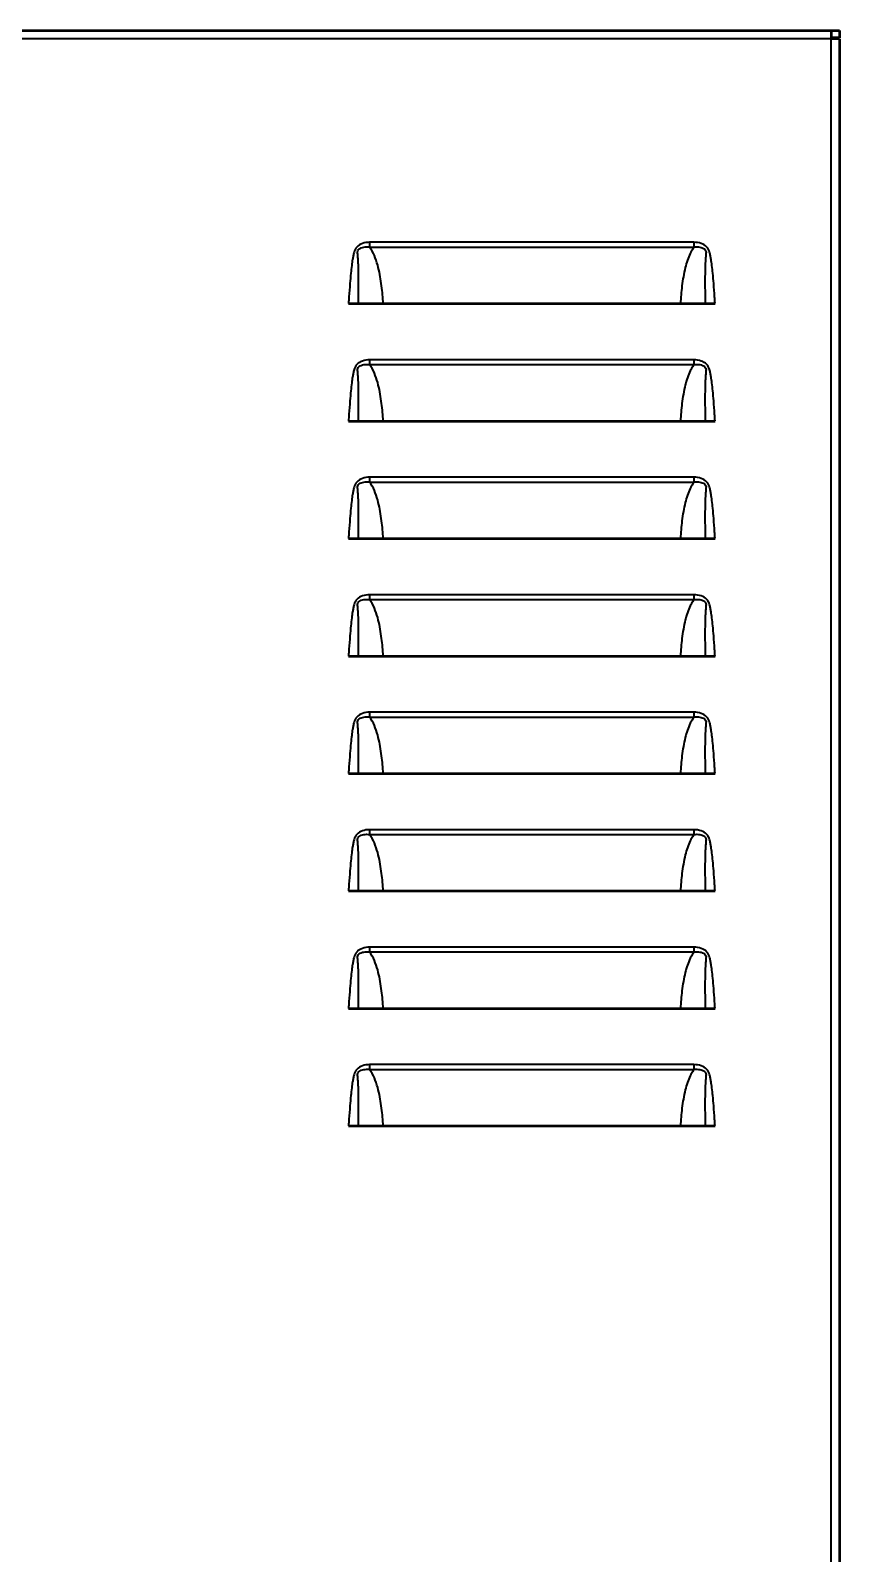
# Model space of a CAD drawing. Extents: x 0 to 1678, y -24 to 1301.
# Drawn here: x 688.94 to 708.06, y 89.39 to 125.38 of the extents above; entities that cross this region are included whole.
import ezdxf
from ezdxf.enums import TextEntityAlignment as Align

# ---------------------------------------------------------------- set-up
doc = ezdxf.new("R2010")
doc.units = 0
doc.header["$MEASUREMENT"] = 0
doc.layers.add('Visible (ANSI)', color=7, linetype='Continuous', lineweight=50)
doc.layers.add('Visible Narrow (ANSI)', color=7, linetype='Continuous', lineweight=35)

# ---------------------------------------------------------------- blocks, each defined once
blk = doc.blocks.new('CADGEN ENCOMPASS90250A RISER')
at = {"layer": 'Visible (ANSI)'}
for p, q in [((-23.711, 75.471), (23.711, 75.471)), ((23.711, 75.471), (23.711, 75.27)), ((23.711, 75.471), (23.912, 75.471)), ((23.912, 75.298), (23.711, 75.298)), ((23.912, 75.27), (23.711, 75.27)), ((23.912, 75.471), (23.912, 75.298)), ((23.912, 75.27), (23.912, 0.37)), ((13.128, 69.018), (20.151, 69.018)), ((13.128, 66.243), (20.151, 66.243)), ((13.128, 63.467), (20.151, 63.467)), ((13.128, 60.691), (20.151, 60.691)), ((13.128, 57.916), (20.151, 57.916)), ((13.128, 55.14), (20.151, 55.14)), ((13.128, 52.364), (20.151, 52.364)), ((13.128, 49.589), (20.151, 49.589))]:
    blk.add_line(p, q, dxfattribs=at)
for points, knots in [([(12.31, 69.018), (12.347, 69.018), (12.382, 69.018), (12.442, 69.018), (12.466, 69.018), (12.508, 69.018), (12.527, 69.018), (12.542, 69.018)], [0, 0, 0, 0, 0.0993661, 0.0993661, 0.1756224, 0.1756224, 0.2517488, 0.2517488, 0.2517488, 0.2517488]), ([(12.542, 69.018), (12.569, 69.018), (12.6, 69.018), (12.702, 69.018), (12.782, 69.018), (12.952, 69.018), (13.04, 69.018), (13.128, 69.018)], [0.1297455, 0.1297455, 0.1297455, 0.1297455, 0.2643841, 0.2643841, 0.524384, 0.524384, 0.7684801, 0.7684801, 0.7684801, 0.7684801]), ([(20.151, 69.018), (20.24, 69.018), (20.328, 69.018), (20.494, 69.018), (20.57, 69.018), (20.672, 69.018), (20.704, 69.018), (20.734, 69.018), (20.736, 69.018), (20.737, 69.018)], [0, 0, 0, 0, 0.2439022, 0.2439022, 0.4912546, 0.4912546, 0.6304687, 0.6304687, 0.6376777, 0.6376777, 0.6376777, 0.6376777]), ([(20.737, 69.018), (20.757, 69.018), (20.783, 69.018), (20.836, 69.018), (20.861, 69.018), (20.914, 69.018), (20.941, 69.018), (20.969, 69.018)], [0, 0, 0, 0, 0.0992897, 0.0992897, 0.1754269, 0.1754269, 0.251741, 0.251741, 0.251741, 0.251741]), ([(12.31, 66.243), (12.347, 66.243), (12.382, 66.243), (12.442, 66.243), (12.466, 66.243), (12.508, 66.243), (12.527, 66.243), (12.542, 66.243)], [0, 0, 0, 0, 0.0993661, 0.0993661, 0.1756224, 0.1756224, 0.2517488, 0.2517488, 0.2517488, 0.2517488]), ([(12.542, 66.243), (12.569, 66.243), (12.6, 66.243), (12.702, 66.243), (12.782, 66.243), (12.952, 66.243), (13.04, 66.243), (13.128, 66.243)], [0.1297455, 0.1297455, 0.1297455, 0.1297455, 0.2643841, 0.2643841, 0.524384, 0.524384, 0.7684801, 0.7684801, 0.7684801, 0.7684801]), ([(20.151, 66.243), (20.24, 66.243), (20.328, 66.243), (20.494, 66.243), (20.57, 66.243), (20.672, 66.243), (20.704, 66.243), (20.734, 66.243), (20.736, 66.243), (20.737, 66.243)], [0, 0, 0, 0, 0.2439022, 0.2439022, 0.4912546, 0.4912546, 0.6304687, 0.6304687, 0.6376777, 0.6376777, 0.6376777, 0.6376777]), ([(20.737, 66.243), (20.757, 66.243), (20.783, 66.243), (20.836, 66.243), (20.861, 66.243), (20.914, 66.243), (20.941, 66.243), (20.969, 66.243)], [0, 0, 0, 0, 0.0992897, 0.0992897, 0.1754269, 0.1754269, 0.251741, 0.251741, 0.251741, 0.251741]), ([(12.31, 63.467), (12.347, 63.467), (12.382, 63.467), (12.442, 63.467), (12.466, 63.467), (12.508, 63.467), (12.527, 63.467), (12.542, 63.467)], [0, 0, 0, 0, 0.0993661, 0.0993661, 0.1756224, 0.1756224, 0.2517488, 0.2517488, 0.2517488, 0.2517488]), ([(12.542, 63.467), (12.569, 63.467), (12.6, 63.467), (12.702, 63.467), (12.782, 63.467), (12.952, 63.467), (13.04, 63.467), (13.128, 63.467)], [0.1297455, 0.1297455, 0.1297455, 0.1297455, 0.2643841, 0.2643841, 0.524384, 0.524384, 0.7684801, 0.7684801, 0.7684801, 0.7684801]), ([(20.151, 63.467), (20.24, 63.467), (20.328, 63.467), (20.494, 63.467), (20.57, 63.467), (20.672, 63.467), (20.704, 63.467), (20.734, 63.467), (20.736, 63.467), (20.737, 63.467)], [0, 0, 0, 0, 0.2439022, 0.2439022, 0.4912546, 0.4912546, 0.6304687, 0.6304687, 0.6376777, 0.6376777, 0.6376777, 0.6376777]), ([(20.737, 63.467), (20.757, 63.467), (20.783, 63.467), (20.836, 63.467), (20.861, 63.467), (20.914, 63.467), (20.941, 63.467), (20.969, 63.467)], [0, 0, 0, 0, 0.0992897, 0.0992897, 0.1754269, 0.1754269, 0.251741, 0.251741, 0.251741, 0.251741]), ([(12.31, 60.691), (12.347, 60.691), (12.382, 60.691), (12.442, 60.691), (12.466, 60.691), (12.508, 60.691), (12.527, 60.691), (12.542, 60.691)], [0, 0, 0, 0, 0.0993661, 0.0993661, 0.1756224, 0.1756224, 0.2517488, 0.2517488, 0.2517488, 0.2517488]), ([(12.542, 60.691), (12.569, 60.691), (12.6, 60.691), (12.702, 60.691), (12.782, 60.691), (12.952, 60.691), (13.04, 60.691), (13.128, 60.691)], [0.1297455, 0.1297455, 0.1297455, 0.1297455, 0.2643841, 0.2643841, 0.524384, 0.524384, 0.7684801, 0.7684801, 0.7684801, 0.7684801]), ([(20.151, 60.691), (20.24, 60.691), (20.328, 60.691), (20.494, 60.691), (20.57, 60.691), (20.672, 60.691), (20.704, 60.691), (20.734, 60.691), (20.736, 60.691), (20.737, 60.691)], [0, 0, 0, 0, 0.2439022, 0.2439022, 0.4912546, 0.4912546, 0.6304687, 0.6304687, 0.6376777, 0.6376777, 0.6376777, 0.6376777]), ([(20.737, 60.691), (20.757, 60.691), (20.783, 60.691), (20.836, 60.691), (20.861, 60.691), (20.914, 60.691), (20.941, 60.691), (20.969, 60.691)], [0, 0, 0, 0, 0.0992897, 0.0992897, 0.1754269, 0.1754269, 0.251741, 0.251741, 0.251741, 0.251741]), ([(12.31, 57.916), (12.347, 57.916), (12.382, 57.916), (12.442, 57.916), (12.466, 57.916), (12.508, 57.916), (12.527, 57.916), (12.542, 57.916)], [0, 0, 0, 0, 0.0993661, 0.0993661, 0.1756224, 0.1756224, 0.2517488, 0.2517488, 0.2517488, 0.2517488]), ([(12.542, 57.916), (12.569, 57.916), (12.6, 57.916), (12.702, 57.916), (12.782, 57.916), (12.952, 57.916), (13.04, 57.916), (13.128, 57.916)], [0.1297455, 0.1297455, 0.1297455, 0.1297455, 0.2643841, 0.2643841, 0.524384, 0.524384, 0.7684801, 0.7684801, 0.7684801, 0.7684801]), ([(20.151, 57.916), (20.24, 57.916), (20.328, 57.916), (20.494, 57.916), (20.57, 57.916), (20.672, 57.916), (20.704, 57.916), (20.734, 57.916), (20.736, 57.916), (20.737, 57.916)], [0, 0, 0, 0, 0.2439022, 0.2439022, 0.4912546, 0.4912546, 0.6304687, 0.6304687, 0.6376777, 0.6376777, 0.6376777, 0.6376777]), ([(20.737, 57.916), (20.757, 57.916), (20.783, 57.916), (20.836, 57.916), (20.861, 57.916), (20.914, 57.916), (20.941, 57.916), (20.969, 57.916)], [0, 0, 0, 0, 0.0992897, 0.0992897, 0.1754269, 0.1754269, 0.251741, 0.251741, 0.251741, 0.251741]), ([(12.31, 55.14), (12.347, 55.14), (12.382, 55.14), (12.442, 55.14), (12.466, 55.14), (12.508, 55.14), (12.527, 55.14), (12.542, 55.14)], [0, 0, 0, 0, 0.0993661, 0.0993661, 0.1756224, 0.1756224, 0.2517488, 0.2517488, 0.2517488, 0.2517488]), ([(12.542, 55.14), (12.569, 55.14), (12.6, 55.14), (12.702, 55.14), (12.782, 55.14), (12.952, 55.14), (13.04, 55.14), (13.128, 55.14)], [0.1297455, 0.1297455, 0.1297455, 0.1297455, 0.2643841, 0.2643841, 0.524384, 0.524384, 0.7684801, 0.7684801, 0.7684801, 0.7684801]), ([(20.151, 55.14), (20.24, 55.14), (20.328, 55.14), (20.494, 55.14), (20.57, 55.14), (20.672, 55.14), (20.704, 55.14), (20.734, 55.14), (20.736, 55.14), (20.737, 55.14)], [0, 0, 0, 0, 0.2439022, 0.2439022, 0.4912546, 0.4912546, 0.6304687, 0.6304687, 0.6376777, 0.6376777, 0.6376777, 0.6376777]), ([(20.737, 55.14), (20.757, 55.14), (20.783, 55.14), (20.836, 55.14), (20.861, 55.14), (20.914, 55.14), (20.941, 55.14), (20.969, 55.14)], [0, 0, 0, 0, 0.0992897, 0.0992897, 0.1754269, 0.1754269, 0.251741, 0.251741, 0.251741, 0.251741]), ([(12.31, 52.364), (12.347, 52.364), (12.382, 52.364), (12.442, 52.364), (12.466, 52.364), (12.508, 52.364), (12.527, 52.364), (12.542, 52.364)], [0, 0, 0, 0, 0.0993661, 0.0993661, 0.1756224, 0.1756224, 0.2517488, 0.2517488, 0.2517488, 0.2517488]), ([(12.542, 52.364), (12.569, 52.364), (12.6, 52.364), (12.702, 52.364), (12.782, 52.364), (12.952, 52.364), (13.04, 52.364), (13.128, 52.364)], [0.1297455, 0.1297455, 0.1297455, 0.1297455, 0.2643841, 0.2643841, 0.524384, 0.524384, 0.7684801, 0.7684801, 0.7684801, 0.7684801]), ([(20.151, 52.364), (20.24, 52.364), (20.328, 52.364), (20.494, 52.364), (20.57, 52.364), (20.672, 52.364), (20.704, 52.364), (20.734, 52.364), (20.736, 52.364), (20.737, 52.364)], [0, 0, 0, 0, 0.2439022, 0.2439022, 0.4912546, 0.4912546, 0.6304687, 0.6304687, 0.6376777, 0.6376777, 0.6376777, 0.6376777]), ([(20.737, 52.364), (20.757, 52.364), (20.783, 52.364), (20.836, 52.364), (20.861, 52.364), (20.914, 52.364), (20.941, 52.364), (20.969, 52.364)], [0, 0, 0, 0, 0.0992897, 0.0992897, 0.1754269, 0.1754269, 0.251741, 0.251741, 0.251741, 0.251741]), ([(12.31, 49.589), (12.347, 49.589), (12.382, 49.589), (12.442, 49.589), (12.466, 49.589), (12.508, 49.589), (12.527, 49.589), (12.542, 49.589)], [0, 0, 0, 0, 0.0993661, 0.0993661, 0.1756224, 0.1756224, 0.2517488, 0.2517488, 0.2517488, 0.2517488]), ([(12.542, 49.589), (12.569, 49.589), (12.6, 49.589), (12.702, 49.589), (12.782, 49.589), (12.952, 49.589), (13.04, 49.589), (13.128, 49.589)], [0.1297455, 0.1297455, 0.1297455, 0.1297455, 0.2643841, 0.2643841, 0.524384, 0.524384, 0.7684801, 0.7684801, 0.7684801, 0.7684801]), ([(20.151, 49.589), (20.24, 49.589), (20.328, 49.589), (20.494, 49.589), (20.57, 49.589), (20.672, 49.589), (20.704, 49.589), (20.734, 49.589), (20.736, 49.589), (20.737, 49.589)], [0, 0, 0, 0, 0.2439022, 0.2439022, 0.4912546, 0.4912546, 0.6304687, 0.6304687, 0.6376777, 0.6376777, 0.6376777, 0.6376777]), ([(20.737, 49.589), (20.757, 49.589), (20.783, 49.589), (20.836, 49.589), (20.861, 49.589), (20.914, 49.589), (20.941, 49.589), (20.969, 49.589)], [0, 0, 0, 0, 0.0992897, 0.0992897, 0.1754269, 0.1754269, 0.251741, 0.251741, 0.251741, 0.251741])]:
    blk.add_open_spline(points, degree=3, knots=knots, dxfattribs=at)
at = {"layer": 'Visible Narrow (ANSI)'}
for p, q in [((23.711, 75.27), (-23.711, 75.27)), ((23.711, 0.37), (23.711, 75.27)), ((12.808, 70.466), (12.808, 70.353)), ((20.472, 70.466), (12.808, 70.466)), ((12.808, 70.353), (20.472, 70.353)), ((20.472, 70.466), (20.472, 70.353)), ((20.472, 67.69), (12.808, 67.69)), ((12.808, 67.69), (12.808, 67.577)), ((20.472, 67.69), (20.472, 67.577)), ((12.808, 67.577), (20.472, 67.577)), ((20.472, 64.915), (12.808, 64.915)), ((12.808, 64.915), (12.808, 64.801)), ((12.808, 64.801), (20.472, 64.801)), ((20.472, 64.915), (20.472, 64.801)), ((20.472, 62.139), (12.808, 62.139)), ((12.808, 62.139), (12.808, 62.026)), ((12.808, 62.026), (20.472, 62.026)), ((20.472, 62.139), (20.472, 62.026)), ((20.472, 59.363), (12.808, 59.363)), ((12.808, 59.363), (12.808, 59.25)), ((12.808, 59.25), (20.472, 59.25)), ((20.472, 59.363), (20.472, 59.25)), ((20.472, 56.588), (12.808, 56.588)), ((12.808, 56.588), (12.808, 56.475)), ((20.472, 56.588), (20.472, 56.475)), ((12.808, 56.475), (20.472, 56.475)), ((20.472, 53.812), (12.808, 53.812)), ((12.808, 53.812), (12.808, 53.699)), ((12.808, 53.699), (20.472, 53.699)), ((20.472, 53.812), (20.472, 53.699)), ((20.472, 51.037), (12.808, 51.037)), ((12.808, 51.037), (12.808, 50.923)), ((12.808, 50.923), (20.472, 50.923)), ((20.472, 51.037), (20.472, 50.923))]:
    blk.add_line(p, q, dxfattribs=at)
for points, knots in [([(12.808, 70.466), (12.749, 70.466), (12.691, 70.457), (12.59, 70.42), (12.546, 70.395), (12.491, 70.34), (12.475, 70.317), (12.453, 70.274), (12.446, 70.254), (12.432, 70.206), (12.426, 70.177), (12.414, 70.119), (12.409, 70.09), (12.397, 70.014), (12.39, 69.966), (12.377, 69.857), (12.37, 69.796), (12.356, 69.654), (12.349, 69.573), (12.334, 69.388), (12.326, 69.284), (12.316, 69.125), (12.313, 69.072), (12.31, 69.018)], [-1.631803, -1.631803, -1.631803, -1.631803, -1.47139, -1.47139, -1.335661, -1.335661, -1.25998, -1.25998, -1.202452, -1.202452, -1.121166, -1.121166, -1.040371, -1.040371, -0.90934, -0.90934, -0.739, -0.739, -0.517557, -0.517557, -0.229682, -0.229682, -0.082165, -0.082165, -0.082165, -0.082165]), ([(12.542, 69.018), (12.543, 69.067), (12.544, 69.116), (12.546, 69.269), (12.547, 69.372), (12.548, 69.556), (12.548, 69.636), (12.546, 69.777), (12.545, 69.838), (12.541, 69.946), (12.539, 69.993), (12.535, 70.069), (12.533, 70.097), (12.528, 70.154), (12.526, 70.182), (12.523, 70.228), (12.523, 70.246), (12.533, 70.281), (12.546, 70.296), (12.592, 70.33), (12.629, 70.343), (12.713, 70.359), (12.761, 70.359), (12.808, 70.353)], [0.093902, 0.093902, 0.093902, 0.093902, 0.229682, 0.229682, 0.517557, 0.517557, 0.739, 0.739, 0.90934, 0.90934, 1.040371, 1.040371, 1.121166, 1.121166, 1.202452, 1.202452, 1.25998, 1.25998, 1.335661, 1.335661, 1.47139, 1.47139, 1.631803, 1.631803, 1.631803, 1.631803]), ([(13.128, 69.018), (13.12, 69.158), (13.108, 69.297), (13.073, 69.582), (13.049, 69.728), (13.013, 69.869), (12.974, 70.024), (12.922, 70.176), (12.829, 70.323), (12.819, 70.338), (12.808, 70.353)], [-3.62413, -3.62413, -3.62413, -3.62413, -3.277404, -3.277404, -2.902135, -2.902135, -2.902135, -2.487418, -2.487418, -2.438449, -2.438449, -2.438449, -2.438449]), ([(20.472, 70.353), (20.461, 70.338), (20.451, 70.323), (20.42, 70.274), (20.401, 70.24), (20.333, 70.099), (20.296, 69.985), (20.266, 69.869), (20.231, 69.728), (20.207, 69.582), (20.172, 69.297), (20.16, 69.158), (20.151, 69.018)], [-1.706107, -1.706107, -1.706107, -1.706107, -1.657132, -1.657132, -1.552811, -1.552811, -1.242389, -1.242389, -1.242389, -0.867175, -0.867175, -0.520393, -0.520393, -0.520393, -0.520393]), ([(20.969, 69.018), (20.966, 69.072), (20.963, 69.126), (20.953, 69.284), (20.946, 69.388), (20.931, 69.573), (20.924, 69.654), (20.909, 69.796), (20.903, 69.857), (20.889, 69.966), (20.883, 70.014), (20.871, 70.09), (20.866, 70.119), (20.854, 70.177), (20.848, 70.206), (20.833, 70.254), (20.826, 70.274), (20.805, 70.317), (20.788, 70.34), (20.734, 70.395), (20.69, 70.42), (20.589, 70.457), (20.53, 70.466), (20.472, 70.466)], [0.082165, 0.082165, 0.082165, 0.082165, 0.229836, 0.229836, 0.517665, 0.517665, 0.739072, 0.739072, 0.909385, 0.909385, 1.040395, 1.040395, 1.121163, 1.121163, 1.202448, 1.202448, 1.25998, 1.25998, 1.335659, 1.335659, 1.47139, 1.47139, 1.631803, 1.631803, 1.631803, 1.631803]), ([(20.472, 70.353), (20.519, 70.359), (20.567, 70.359), (20.65, 70.343), (20.688, 70.33), (20.733, 70.296), (20.747, 70.281), (20.757, 70.246), (20.757, 70.228), (20.754, 70.182), (20.751, 70.154), (20.747, 70.097), (20.745, 70.069), (20.74, 69.993), (20.738, 69.946), (20.735, 69.838), (20.733, 69.777), (20.732, 69.636), (20.731, 69.556), (20.732, 69.373), (20.733, 69.269), (20.736, 69.116), (20.736, 69.067), (20.737, 69.018)], [-1.631803, -1.631803, -1.631803, -1.631803, -1.47139, -1.47139, -1.335659, -1.335659, -1.25998, -1.25998, -1.202448, -1.202448, -1.121163, -1.121163, -1.040395, -1.040395, -0.909385, -0.909385, -0.739072, -0.739072, -0.517665, -0.517665, -0.229836, -0.229836, -0.093902, -0.093902, -0.093902, -0.093902]), ([(12.808, 67.69), (12.749, 67.69), (12.691, 67.681), (12.59, 67.644), (12.546, 67.619), (12.491, 67.564), (12.475, 67.542), (12.453, 67.498), (12.446, 67.478), (12.432, 67.43), (12.426, 67.401), (12.414, 67.343), (12.409, 67.314), (12.397, 67.238), (12.39, 67.191), (12.377, 67.082), (12.37, 67.02), (12.356, 66.878), (12.349, 66.798), (12.334, 66.613), (12.326, 66.508), (12.316, 66.35), (12.313, 66.296), (12.31, 66.243)], [-1.631803, -1.631803, -1.631803, -1.631803, -1.47139, -1.47139, -1.335661, -1.335661, -1.25998, -1.25998, -1.202452, -1.202452, -1.121166, -1.121166, -1.040371, -1.040371, -0.90934, -0.90934, -0.739, -0.739, -0.517557, -0.517557, -0.229682, -0.229682, -0.082165, -0.082165, -0.082165, -0.082165]), ([(20.969, 66.243), (20.966, 66.296), (20.963, 66.35), (20.953, 66.508), (20.946, 66.613), (20.931, 66.798), (20.924, 66.878), (20.909, 67.02), (20.903, 67.082), (20.889, 67.191), (20.883, 67.238), (20.871, 67.314), (20.866, 67.343), (20.854, 67.401), (20.848, 67.43), (20.833, 67.478), (20.826, 67.498), (20.805, 67.542), (20.788, 67.564), (20.734, 67.619), (20.69, 67.644), (20.589, 67.681), (20.53, 67.69), (20.472, 67.69)], [0.082165, 0.082165, 0.082165, 0.082165, 0.229836, 0.229836, 0.517665, 0.517665, 0.739072, 0.739072, 0.909385, 0.909385, 1.040395, 1.040395, 1.121163, 1.121163, 1.202448, 1.202448, 1.25998, 1.25998, 1.335659, 1.335659, 1.47139, 1.47139, 1.631803, 1.631803, 1.631803, 1.631803]), ([(12.542, 66.243), (12.543, 66.291), (12.544, 66.34), (12.546, 66.493), (12.547, 66.597), (12.548, 66.78), (12.548, 66.86), (12.546, 67.001), (12.545, 67.062), (12.541, 67.171), (12.539, 67.217), (12.535, 67.293), (12.533, 67.322), (12.528, 67.378), (12.526, 67.407), (12.523, 67.452), (12.523, 67.47), (12.533, 67.505), (12.546, 67.52), (12.592, 67.554), (12.629, 67.568), (12.713, 67.584), (12.761, 67.584), (12.808, 67.577)], [0.093902, 0.093902, 0.093902, 0.093902, 0.229682, 0.229682, 0.517557, 0.517557, 0.739, 0.739, 0.90934, 0.90934, 1.040371, 1.040371, 1.121166, 1.121166, 1.202452, 1.202452, 1.25998, 1.25998, 1.335661, 1.335661, 1.47139, 1.47139, 1.631803, 1.631803, 1.631803, 1.631803]), ([(13.128, 66.243), (13.12, 66.382), (13.108, 66.522), (13.073, 66.807), (13.049, 66.953), (13.013, 67.093), (12.974, 67.249), (12.922, 67.4), (12.829, 67.547), (12.819, 67.562), (12.808, 67.577)], [-3.62413, -3.62413, -3.62413, -3.62413, -3.277404, -3.277404, -2.902135, -2.902135, -2.902135, -2.487418, -2.487418, -2.438449, -2.438449, -2.438449, -2.438449]), ([(20.472, 67.577), (20.461, 67.562), (20.451, 67.547), (20.42, 67.499), (20.401, 67.464), (20.333, 67.324), (20.296, 67.21), (20.266, 67.093), (20.231, 66.953), (20.207, 66.807), (20.172, 66.522), (20.16, 66.382), (20.151, 66.243)], [-1.706107, -1.706107, -1.706107, -1.706107, -1.657132, -1.657132, -1.552811, -1.552811, -1.242389, -1.242389, -1.242389, -0.867175, -0.867175, -0.520393, -0.520393, -0.520393, -0.520393]), ([(20.472, 67.577), (20.519, 67.584), (20.567, 67.584), (20.65, 67.568), (20.688, 67.554), (20.733, 67.52), (20.747, 67.505), (20.757, 67.47), (20.757, 67.452), (20.754, 67.407), (20.751, 67.378), (20.747, 67.322), (20.745, 67.293), (20.74, 67.218), (20.738, 67.171), (20.735, 67.062), (20.733, 67.001), (20.732, 66.86), (20.731, 66.781), (20.732, 66.597), (20.733, 66.493), (20.736, 66.341), (20.736, 66.292), (20.737, 66.243)], [-1.631803, -1.631803, -1.631803, -1.631803, -1.47139, -1.47139, -1.335659, -1.335659, -1.25998, -1.25998, -1.202448, -1.202448, -1.121163, -1.121163, -1.040395, -1.040395, -0.909385, -0.909385, -0.739072, -0.739072, -0.517665, -0.517665, -0.229836, -0.229836, -0.093902, -0.093902, -0.093902, -0.093902]), ([(12.808, 64.915), (12.749, 64.915), (12.691, 64.906), (12.59, 64.869), (12.546, 64.843), (12.491, 64.789), (12.475, 64.766), (12.453, 64.723), (12.446, 64.703), (12.432, 64.654), (12.426, 64.625), (12.414, 64.568), (12.409, 64.539), (12.397, 64.462), (12.39, 64.415), (12.377, 64.306), (12.37, 64.244), (12.356, 64.102), (12.349, 64.022), (12.334, 63.837), (12.326, 63.733), (12.316, 63.574), (12.313, 63.521), (12.31, 63.467)], [-1.631803, -1.631803, -1.631803, -1.631803, -1.47139, -1.47139, -1.335661, -1.335661, -1.25998, -1.25998, -1.202452, -1.202452, -1.121166, -1.121166, -1.040371, -1.040371, -0.90934, -0.90934, -0.739, -0.739, -0.517557, -0.517557, -0.229682, -0.229682, -0.082165, -0.082165, -0.082165, -0.082165]), ([(12.542, 63.467), (12.543, 63.516), (12.544, 63.565), (12.546, 63.718), (12.547, 63.821), (12.548, 64.005), (12.548, 64.085), (12.546, 64.226), (12.545, 64.287), (12.541, 64.395), (12.539, 64.442), (12.535, 64.517), (12.533, 64.546), (12.528, 64.603), (12.526, 64.631), (12.523, 64.677), (12.523, 64.695), (12.533, 64.729), (12.546, 64.744), (12.592, 64.779), (12.629, 64.792), (12.713, 64.808), (12.761, 64.808), (12.808, 64.801)], [0.093902, 0.093902, 0.093902, 0.093902, 0.229682, 0.229682, 0.517557, 0.517557, 0.739, 0.739, 0.90934, 0.90934, 1.040371, 1.040371, 1.121166, 1.121166, 1.202452, 1.202452, 1.25998, 1.25998, 1.335661, 1.335661, 1.47139, 1.47139, 1.631803, 1.631803, 1.631803, 1.631803]), ([(13.128, 63.467), (13.12, 63.607), (13.108, 63.746), (13.073, 64.031), (13.049, 64.177), (13.013, 64.318), (12.974, 64.473), (12.922, 64.625), (12.829, 64.772), (12.819, 64.787), (12.808, 64.801)], [-3.62413, -3.62413, -3.62413, -3.62413, -3.277404, -3.277404, -2.902135, -2.902135, -2.902135, -2.487418, -2.487418, -2.438449, -2.438449, -2.438449, -2.438449]), ([(20.472, 64.801), (20.461, 64.787), (20.451, 64.772), (20.42, 64.723), (20.401, 64.688), (20.333, 64.548), (20.296, 64.434), (20.266, 64.318), (20.231, 64.177), (20.207, 64.031), (20.172, 63.746), (20.16, 63.607), (20.151, 63.467)], [-1.706107, -1.706107, -1.706107, -1.706107, -1.657132, -1.657132, -1.552811, -1.552811, -1.242389, -1.242389, -1.242389, -0.867175, -0.867175, -0.520393, -0.520393, -0.520393, -0.520393]), ([(20.969, 63.467), (20.966, 63.521), (20.963, 63.574), (20.953, 63.733), (20.946, 63.837), (20.931, 64.022), (20.924, 64.102), (20.909, 64.244), (20.903, 64.306), (20.889, 64.415), (20.883, 64.462), (20.871, 64.539), (20.866, 64.568), (20.854, 64.625), (20.848, 64.654), (20.833, 64.703), (20.826, 64.723), (20.805, 64.766), (20.788, 64.789), (20.734, 64.843), (20.69, 64.869), (20.589, 64.906), (20.53, 64.915), (20.472, 64.915)], [0.082165, 0.082165, 0.082165, 0.082165, 0.229836, 0.229836, 0.517665, 0.517665, 0.739072, 0.739072, 0.909385, 0.909385, 1.040395, 1.040395, 1.121163, 1.121163, 1.202448, 1.202448, 1.25998, 1.25998, 1.335659, 1.335659, 1.47139, 1.47139, 1.631803, 1.631803, 1.631803, 1.631803]), ([(20.472, 64.801), (20.519, 64.808), (20.567, 64.808), (20.65, 64.792), (20.688, 64.779), (20.733, 64.744), (20.747, 64.729), (20.757, 64.695), (20.757, 64.677), (20.754, 64.631), (20.751, 64.603), (20.747, 64.546), (20.745, 64.517), (20.74, 64.442), (20.738, 64.395), (20.735, 64.287), (20.733, 64.226), (20.732, 64.085), (20.731, 64.005), (20.732, 63.821), (20.733, 63.718), (20.736, 63.565), (20.736, 63.516), (20.737, 63.467)], [-1.631803, -1.631803, -1.631803, -1.631803, -1.47139, -1.47139, -1.335659, -1.335659, -1.25998, -1.25998, -1.202448, -1.202448, -1.121163, -1.121163, -1.040395, -1.040395, -0.909385, -0.909385, -0.739072, -0.739072, -0.517665, -0.517665, -0.229836, -0.229836, -0.093902, -0.093902, -0.093902, -0.093902]), ([(12.808, 62.139), (12.749, 62.139), (12.691, 62.13), (12.59, 62.093), (12.546, 62.068), (12.491, 62.013), (12.475, 61.991), (12.453, 61.947), (12.446, 61.927), (12.432, 61.879), (12.426, 61.85), (12.414, 61.792), (12.409, 61.763), (12.397, 61.687), (12.39, 61.639), (12.377, 61.53), (12.37, 61.469), (12.356, 61.327), (12.349, 61.246), (12.334, 61.062), (12.326, 60.957), (12.316, 60.799), (12.313, 60.745), (12.31, 60.691)], [-1.631803, -1.631803, -1.631803, -1.631803, -1.47139, -1.47139, -1.335661, -1.335661, -1.25998, -1.25998, -1.202452, -1.202452, -1.121166, -1.121166, -1.040371, -1.040371, -0.90934, -0.90934, -0.739, -0.739, -0.517557, -0.517557, -0.229682, -0.229682, -0.082165, -0.082165, -0.082165, -0.082165]), ([(12.542, 60.691), (12.543, 60.74), (12.544, 60.789), (12.546, 60.942), (12.547, 61.046), (12.548, 61.229), (12.548, 61.309), (12.546, 61.45), (12.545, 61.511), (12.541, 61.619), (12.539, 61.666), (12.535, 61.742), (12.533, 61.77), (12.528, 61.827), (12.526, 61.856), (12.523, 61.901), (12.523, 61.919), (12.533, 61.954), (12.546, 61.969), (12.592, 62.003), (12.629, 62.016), (12.713, 62.032), (12.761, 62.032), (12.808, 62.026)], [0.093902, 0.093902, 0.093902, 0.093902, 0.229682, 0.229682, 0.517557, 0.517557, 0.739, 0.739, 0.90934, 0.90934, 1.040371, 1.040371, 1.121166, 1.121166, 1.202452, 1.202452, 1.25998, 1.25998, 1.335661, 1.335661, 1.47139, 1.47139, 1.631803, 1.631803, 1.631803, 1.631803]), ([(13.128, 60.691), (13.12, 60.831), (13.108, 60.97), (13.073, 61.256), (13.049, 61.401), (13.013, 61.542), (12.974, 61.697), (12.922, 61.849), (12.829, 61.996), (12.819, 62.011), (12.808, 62.026)], [-3.62413, -3.62413, -3.62413, -3.62413, -3.277404, -3.277404, -2.902135, -2.902135, -2.902135, -2.487418, -2.487418, -2.438449, -2.438449, -2.438449, -2.438449]), ([(20.472, 62.026), (20.461, 62.011), (20.451, 61.996), (20.42, 61.947), (20.401, 61.913), (20.333, 61.772), (20.296, 61.658), (20.266, 61.542), (20.231, 61.401), (20.207, 61.256), (20.172, 60.97), (20.16, 60.831), (20.151, 60.691)], [-1.706107, -1.706107, -1.706107, -1.706107, -1.657132, -1.657132, -1.552811, -1.552811, -1.242389, -1.242389, -1.242389, -0.867175, -0.867175, -0.520393, -0.520393, -0.520393, -0.520393]), ([(20.969, 60.691), (20.966, 60.745), (20.963, 60.799), (20.953, 60.957), (20.946, 61.062), (20.931, 61.247), (20.924, 61.327), (20.909, 61.469), (20.903, 61.531), (20.889, 61.639), (20.883, 61.687), (20.871, 61.763), (20.866, 61.792), (20.854, 61.85), (20.848, 61.879), (20.833, 61.927), (20.826, 61.947), (20.805, 61.991), (20.788, 62.013), (20.734, 62.068), (20.69, 62.093), (20.589, 62.13), (20.53, 62.139), (20.472, 62.139)], [0.082165, 0.082165, 0.082165, 0.082165, 0.229836, 0.229836, 0.517665, 0.517665, 0.739072, 0.739072, 0.909385, 0.909385, 1.040395, 1.040395, 1.121163, 1.121163, 1.202448, 1.202448, 1.25998, 1.25998, 1.335659, 1.335659, 1.47139, 1.47139, 1.631803, 1.631803, 1.631803, 1.631803]), ([(20.472, 62.026), (20.519, 62.032), (20.567, 62.032), (20.65, 62.016), (20.688, 62.003), (20.733, 61.969), (20.747, 61.954), (20.757, 61.919), (20.757, 61.901), (20.754, 61.856), (20.751, 61.827), (20.747, 61.77), (20.745, 61.742), (20.74, 61.666), (20.738, 61.619), (20.735, 61.511), (20.733, 61.45), (20.732, 61.309), (20.731, 61.229), (20.732, 61.046), (20.733, 60.942), (20.736, 60.789), (20.736, 60.74), (20.737, 60.691)], [-1.631803, -1.631803, -1.631803, -1.631803, -1.47139, -1.47139, -1.335659, -1.335659, -1.25998, -1.25998, -1.202448, -1.202448, -1.121163, -1.121163, -1.040395, -1.040395, -0.909385, -0.909385, -0.739072, -0.739072, -0.517665, -0.517665, -0.229836, -0.229836, -0.093902, -0.093902, -0.093902, -0.093902]), ([(12.808, 59.363), (12.749, 59.363), (12.691, 59.355), (12.59, 59.317), (12.546, 59.292), (12.491, 59.238), (12.475, 59.215), (12.453, 59.171), (12.446, 59.152), (12.432, 59.103), (12.426, 59.074), (12.414, 59.016), (12.409, 58.987), (12.397, 58.911), (12.39, 58.864), (12.377, 58.755), (12.37, 58.693), (12.356, 58.551), (12.349, 58.471), (12.334, 58.286), (12.326, 58.181), (12.316, 58.023), (12.313, 57.969), (12.31, 57.916)], [-1.631803, -1.631803, -1.631803, -1.631803, -1.47139, -1.47139, -1.335661, -1.335661, -1.25998, -1.25998, -1.202452, -1.202452, -1.121166, -1.121166, -1.040371, -1.040371, -0.90934, -0.90934, -0.739, -0.739, -0.517557, -0.517557, -0.229682, -0.229682, -0.082165, -0.082165, -0.082165, -0.082165]), ([(12.542, 57.916), (12.543, 57.965), (12.544, 58.014), (12.546, 58.166), (12.547, 58.27), (12.548, 58.454), (12.548, 58.533), (12.546, 58.674), (12.545, 58.736), (12.541, 58.844), (12.539, 58.891), (12.535, 58.966), (12.533, 58.995), (12.528, 59.052), (12.526, 59.08), (12.523, 59.125), (12.523, 59.143), (12.533, 59.178), (12.546, 59.193), (12.592, 59.227), (12.629, 59.241), (12.713, 59.257), (12.761, 59.257), (12.808, 59.25)], [0.093902, 0.093902, 0.093902, 0.093902, 0.229682, 0.229682, 0.517557, 0.517557, 0.739, 0.739, 0.90934, 0.90934, 1.040371, 1.040371, 1.121166, 1.121166, 1.202452, 1.202452, 1.25998, 1.25998, 1.335661, 1.335661, 1.47139, 1.47139, 1.631803, 1.631803, 1.631803, 1.631803]), ([(13.128, 57.916), (13.12, 58.056), (13.108, 58.195), (13.073, 58.48), (13.049, 58.626), (13.013, 58.766), (12.974, 58.922), (12.922, 59.073), (12.829, 59.22), (12.819, 59.235), (12.808, 59.25)], [-3.62413, -3.62413, -3.62413, -3.62413, -3.277404, -3.277404, -2.902135, -2.902135, -2.902135, -2.487418, -2.487418, -2.438449, -2.438449, -2.438449, -2.438449]), ([(20.472, 59.25), (20.461, 59.235), (20.451, 59.22), (20.42, 59.172), (20.401, 59.137), (20.333, 58.997), (20.296, 58.883), (20.266, 58.766), (20.231, 58.626), (20.207, 58.48), (20.172, 58.195), (20.16, 58.056), (20.151, 57.916)], [-1.706107, -1.706107, -1.706107, -1.706107, -1.657132, -1.657132, -1.552811, -1.552811, -1.242389, -1.242389, -1.242389, -0.867175, -0.867175, -0.520393, -0.520393, -0.520393, -0.520393]), ([(20.969, 57.916), (20.966, 57.969), (20.963, 58.023), (20.953, 58.181), (20.946, 58.286), (20.931, 58.471), (20.924, 58.551), (20.909, 58.693), (20.903, 58.755), (20.889, 58.864), (20.883, 58.911), (20.871, 58.987), (20.866, 59.016), (20.854, 59.074), (20.848, 59.103), (20.833, 59.152), (20.826, 59.171), (20.805, 59.215), (20.788, 59.238), (20.734, 59.292), (20.69, 59.317), (20.589, 59.355), (20.53, 59.363), (20.472, 59.363)], [0.082165, 0.082165, 0.082165, 0.082165, 0.229836, 0.229836, 0.517665, 0.517665, 0.739072, 0.739072, 0.909385, 0.909385, 1.040395, 1.040395, 1.121163, 1.121163, 1.202448, 1.202448, 1.25998, 1.25998, 1.335659, 1.335659, 1.47139, 1.47139, 1.631803, 1.631803, 1.631803, 1.631803]), ([(20.472, 59.25), (20.519, 59.257), (20.567, 59.257), (20.65, 59.241), (20.688, 59.227), (20.733, 59.193), (20.747, 59.178), (20.757, 59.143), (20.757, 59.125), (20.754, 59.08), (20.751, 59.052), (20.747, 58.995), (20.745, 58.966), (20.74, 58.891), (20.738, 58.844), (20.735, 58.736), (20.733, 58.674), (20.732, 58.533), (20.731, 58.454), (20.732, 58.27), (20.733, 58.166), (20.736, 58.014), (20.736, 57.965), (20.737, 57.916)], [-1.631803, -1.631803, -1.631803, -1.631803, -1.47139, -1.47139, -1.335659, -1.335659, -1.25998, -1.25998, -1.202448, -1.202448, -1.121163, -1.121163, -1.040395, -1.040395, -0.909385, -0.909385, -0.739072, -0.739072, -0.517665, -0.517665, -0.229836, -0.229836, -0.093902, -0.093902, -0.093902, -0.093902]), ([(12.808, 56.588), (12.749, 56.588), (12.691, 56.579), (12.59, 56.542), (12.546, 56.516), (12.491, 56.462), (12.475, 56.439), (12.453, 56.396), (12.446, 56.376), (12.432, 56.328), (12.426, 56.299), (12.414, 56.241), (12.409, 56.212), (12.397, 56.135), (12.39, 56.088), (12.377, 55.979), (12.37, 55.918), (12.356, 55.776), (12.349, 55.695), (12.334, 55.51), (12.326, 55.406), (12.316, 55.247), (12.313, 55.194), (12.31, 55.14)], [-1.631803, -1.631803, -1.631803, -1.631803, -1.47139, -1.47139, -1.335661, -1.335661, -1.25998, -1.25998, -1.202452, -1.202452, -1.121166, -1.121166, -1.040371, -1.040371, -0.90934, -0.90934, -0.739, -0.739, -0.517557, -0.517557, -0.229682, -0.229682, -0.082165, -0.082165, -0.082165, -0.082165]), ([(20.969, 55.14), (20.966, 55.194), (20.963, 55.248), (20.953, 55.406), (20.946, 55.51), (20.931, 55.695), (20.924, 55.776), (20.909, 55.918), (20.903, 55.979), (20.889, 56.088), (20.883, 56.135), (20.871, 56.212), (20.866, 56.241), (20.854, 56.299), (20.848, 56.328), (20.833, 56.376), (20.826, 56.396), (20.805, 56.439), (20.788, 56.462), (20.734, 56.516), (20.69, 56.542), (20.589, 56.579), (20.53, 56.588), (20.472, 56.588)], [0.082165, 0.082165, 0.082165, 0.082165, 0.229836, 0.229836, 0.517665, 0.517665, 0.739072, 0.739072, 0.909385, 0.909385, 1.040395, 1.040395, 1.121163, 1.121163, 1.202448, 1.202448, 1.25998, 1.25998, 1.335659, 1.335659, 1.47139, 1.47139, 1.631803, 1.631803, 1.631803, 1.631803]), ([(12.542, 55.14), (12.543, 55.189), (12.544, 55.238), (12.546, 55.391), (12.547, 55.494), (12.548, 55.678), (12.548, 55.758), (12.546, 55.899), (12.545, 55.96), (12.541, 56.068), (12.539, 56.115), (12.535, 56.19), (12.533, 56.219), (12.528, 56.276), (12.526, 56.304), (12.523, 56.35), (12.523, 56.368), (12.533, 56.403), (12.546, 56.417), (12.592, 56.452), (12.629, 56.465), (12.713, 56.481), (12.761, 56.481), (12.808, 56.475)], [0.093902, 0.093902, 0.093902, 0.093902, 0.229682, 0.229682, 0.517557, 0.517557, 0.739, 0.739, 0.90934, 0.90934, 1.040371, 1.040371, 1.121166, 1.121166, 1.202452, 1.202452, 1.25998, 1.25998, 1.335661, 1.335661, 1.47139, 1.47139, 1.631803, 1.631803, 1.631803, 1.631803]), ([(13.128, 55.14), (13.12, 55.28), (13.108, 55.419), (13.073, 55.704), (13.049, 55.85), (13.013, 55.991), (12.974, 56.146), (12.922, 56.298), (12.829, 56.445), (12.819, 56.46), (12.808, 56.475)], [-3.62413, -3.62413, -3.62413, -3.62413, -3.277404, -3.277404, -2.902135, -2.902135, -2.902135, -2.487418, -2.487418, -2.438449, -2.438449, -2.438449, -2.438449]), ([(20.472, 56.475), (20.461, 56.46), (20.451, 56.445), (20.42, 56.396), (20.401, 56.362), (20.333, 56.221), (20.296, 56.107), (20.266, 55.991), (20.231, 55.85), (20.207, 55.704), (20.172, 55.419), (20.16, 55.28), (20.151, 55.14)], [-1.706107, -1.706107, -1.706107, -1.706107, -1.657132, -1.657132, -1.552811, -1.552811, -1.242389, -1.242389, -1.242389, -0.867175, -0.867175, -0.520393, -0.520393, -0.520393, -0.520393]), ([(20.472, 56.475), (20.519, 56.481), (20.567, 56.481), (20.65, 56.465), (20.688, 56.452), (20.733, 56.417), (20.747, 56.403), (20.757, 56.368), (20.757, 56.35), (20.754, 56.304), (20.751, 56.276), (20.747, 56.219), (20.745, 56.19), (20.74, 56.115), (20.738, 56.068), (20.735, 55.96), (20.733, 55.899), (20.732, 55.758), (20.731, 55.678), (20.732, 55.495), (20.733, 55.391), (20.736, 55.238), (20.736, 55.189), (20.737, 55.14)], [-1.631803, -1.631803, -1.631803, -1.631803, -1.47139, -1.47139, -1.335659, -1.335659, -1.25998, -1.25998, -1.202448, -1.202448, -1.121163, -1.121163, -1.040395, -1.040395, -0.909385, -0.909385, -0.739072, -0.739072, -0.517665, -0.517665, -0.229836, -0.229836, -0.093902, -0.093902, -0.093902, -0.093902]), ([(12.808, 53.812), (12.749, 53.812), (12.691, 53.803), (12.59, 53.766), (12.546, 53.741), (12.491, 53.686), (12.475, 53.664), (12.453, 53.62), (12.446, 53.6), (12.432, 53.552), (12.426, 53.523), (12.414, 53.465), (12.409, 53.436), (12.397, 53.36), (12.39, 53.313), (12.377, 53.204), (12.37, 53.142), (12.356, 53), (12.349, 52.92), (12.334, 52.735), (12.326, 52.63), (12.316, 52.472), (12.313, 52.418), (12.31, 52.364)], [-1.631803, -1.631803, -1.631803, -1.631803, -1.47139, -1.47139, -1.335661, -1.335661, -1.25998, -1.25998, -1.202452, -1.202452, -1.121166, -1.121166, -1.040371, -1.040371, -0.90934, -0.90934, -0.739, -0.739, -0.517557, -0.517557, -0.229682, -0.229682, -0.082165, -0.082165, -0.082165, -0.082165]), ([(12.542, 52.364), (12.543, 52.413), (12.544, 52.462), (12.546, 52.615), (12.547, 52.719), (12.548, 52.902), (12.548, 52.982), (12.546, 53.123), (12.545, 53.184), (12.541, 53.292), (12.539, 53.339), (12.535, 53.415), (12.533, 53.443), (12.528, 53.5), (12.526, 53.529), (12.523, 53.574), (12.523, 53.592), (12.533, 53.627), (12.546, 53.642), (12.592, 53.676), (12.629, 53.69), (12.713, 53.706), (12.761, 53.706), (12.808, 53.699)], [0.093902, 0.093902, 0.093902, 0.093902, 0.229682, 0.229682, 0.517557, 0.517557, 0.739, 0.739, 0.90934, 0.90934, 1.040371, 1.040371, 1.121166, 1.121166, 1.202452, 1.202452, 1.25998, 1.25998, 1.335661, 1.335661, 1.47139, 1.47139, 1.631803, 1.631803, 1.631803, 1.631803]), ([(13.128, 52.364), (13.12, 52.504), (13.108, 52.643), (13.073, 52.929), (13.049, 53.074), (13.013, 53.215), (12.974, 53.371), (12.922, 53.522), (12.829, 53.669), (12.819, 53.684), (12.808, 53.699)], [-3.62413, -3.62413, -3.62413, -3.62413, -3.277404, -3.277404, -2.902135, -2.902135, -2.902135, -2.487418, -2.487418, -2.438449, -2.438449, -2.438449, -2.438449]), ([(20.472, 53.699), (20.461, 53.684), (20.451, 53.669), (20.42, 53.621), (20.401, 53.586), (20.333, 53.445), (20.296, 53.331), (20.266, 53.215), (20.231, 53.074), (20.207, 52.929), (20.172, 52.644), (20.16, 52.504), (20.151, 52.364)], [-1.706107, -1.706107, -1.706107, -1.706107, -1.657132, -1.657132, -1.552811, -1.552811, -1.242389, -1.242389, -1.242389, -0.867175, -0.867175, -0.520393, -0.520393, -0.520393, -0.520393]), ([(20.969, 52.364), (20.966, 52.418), (20.963, 52.472), (20.953, 52.63), (20.946, 52.735), (20.931, 52.92), (20.924, 53), (20.909, 53.142), (20.903, 53.204), (20.889, 53.313), (20.883, 53.36), (20.871, 53.436), (20.866, 53.465), (20.854, 53.523), (20.848, 53.552), (20.833, 53.6), (20.826, 53.62), (20.805, 53.664), (20.788, 53.686), (20.734, 53.741), (20.69, 53.766), (20.589, 53.803), (20.53, 53.812), (20.472, 53.812)], [0.082165, 0.082165, 0.082165, 0.082165, 0.229836, 0.229836, 0.517665, 0.517665, 0.739072, 0.739072, 0.909385, 0.909385, 1.040395, 1.040395, 1.121163, 1.121163, 1.202448, 1.202448, 1.25998, 1.25998, 1.335659, 1.335659, 1.47139, 1.47139, 1.631803, 1.631803, 1.631803, 1.631803]), ([(20.472, 53.699), (20.519, 53.706), (20.567, 53.706), (20.65, 53.69), (20.688, 53.676), (20.733, 53.642), (20.747, 53.627), (20.757, 53.592), (20.757, 53.574), (20.754, 53.529), (20.751, 53.5), (20.747, 53.443), (20.745, 53.415), (20.74, 53.339), (20.738, 53.293), (20.735, 53.184), (20.733, 53.123), (20.732, 52.982), (20.731, 52.902), (20.732, 52.719), (20.733, 52.615), (20.736, 52.462), (20.736, 52.413), (20.737, 52.364)], [-1.631803, -1.631803, -1.631803, -1.631803, -1.47139, -1.47139, -1.335659, -1.335659, -1.25998, -1.25998, -1.202448, -1.202448, -1.121163, -1.121163, -1.040395, -1.040395, -0.909385, -0.909385, -0.739072, -0.739072, -0.517665, -0.517665, -0.229836, -0.229836, -0.093902, -0.093902, -0.093902, -0.093902]), ([(12.808, 51.037), (12.749, 51.037), (12.691, 51.028), (12.59, 50.991), (12.546, 50.965), (12.491, 50.911), (12.475, 50.888), (12.453, 50.845), (12.446, 50.825), (12.432, 50.776), (12.426, 50.747), (12.414, 50.689), (12.409, 50.66), (12.397, 50.584), (12.39, 50.537), (12.377, 50.428), (12.37, 50.366), (12.356, 50.224), (12.349, 50.144), (12.334, 49.959), (12.326, 49.854), (12.316, 49.696), (12.313, 49.643), (12.31, 49.589)], [-1.631803, -1.631803, -1.631803, -1.631803, -1.47139, -1.47139, -1.335661, -1.335661, -1.25998, -1.25998, -1.202452, -1.202452, -1.121166, -1.121166, -1.040371, -1.040371, -0.90934, -0.90934, -0.739, -0.739, -0.517557, -0.517557, -0.229682, -0.229682, -0.082165, -0.082165, -0.082165, -0.082165]), ([(12.542, 49.589), (12.543, 49.638), (12.544, 49.687), (12.546, 49.839), (12.547, 49.943), (12.548, 50.127), (12.548, 50.206), (12.546, 50.347), (12.545, 50.409), (12.541, 50.517), (12.539, 50.564), (12.535, 50.639), (12.533, 50.668), (12.528, 50.725), (12.526, 50.753), (12.523, 50.799), (12.523, 50.817), (12.533, 50.851), (12.546, 50.866), (12.592, 50.9), (12.629, 50.914), (12.713, 50.93), (12.761, 50.93), (12.808, 50.923)], [0.093902, 0.093902, 0.093902, 0.093902, 0.229682, 0.229682, 0.517557, 0.517557, 0.739, 0.739, 0.90934, 0.90934, 1.040371, 1.040371, 1.121166, 1.121166, 1.202452, 1.202452, 1.25998, 1.25998, 1.335661, 1.335661, 1.47139, 1.47139, 1.631803, 1.631803, 1.631803, 1.631803]), ([(13.128, 49.589), (13.12, 49.729), (13.108, 49.868), (13.073, 50.153), (13.049, 50.299), (13.013, 50.44), (12.974, 50.595), (12.922, 50.747), (12.829, 50.893), (12.819, 50.909), (12.808, 50.923)], [-3.62413, -3.62413, -3.62413, -3.62413, -3.277404, -3.277404, -2.902135, -2.902135, -2.902135, -2.487418, -2.487418, -2.438449, -2.438449, -2.438449, -2.438449]), ([(20.472, 50.923), (20.461, 50.909), (20.451, 50.893), (20.42, 50.845), (20.401, 50.81), (20.333, 50.67), (20.296, 50.556), (20.266, 50.44), (20.231, 50.299), (20.207, 50.153), (20.172, 49.868), (20.16, 49.729), (20.151, 49.589)], [-1.706107, -1.706107, -1.706107, -1.706107, -1.657132, -1.657132, -1.552811, -1.552811, -1.242389, -1.242389, -1.242389, -0.867175, -0.867175, -0.520393, -0.520393, -0.520393, -0.520393]), ([(20.969, 49.589), (20.966, 49.643), (20.963, 49.696), (20.953, 49.855), (20.946, 49.959), (20.931, 50.144), (20.924, 50.224), (20.909, 50.366), (20.903, 50.428), (20.889, 50.537), (20.883, 50.584), (20.871, 50.66), (20.866, 50.689), (20.854, 50.747), (20.848, 50.776), (20.833, 50.825), (20.826, 50.845), (20.805, 50.888), (20.788, 50.911), (20.734, 50.965), (20.69, 50.991), (20.589, 51.028), (20.53, 51.037), (20.472, 51.037)], [0.082165, 0.082165, 0.082165, 0.082165, 0.229836, 0.229836, 0.517665, 0.517665, 0.739072, 0.739072, 0.909385, 0.909385, 1.040395, 1.040395, 1.121163, 1.121163, 1.202448, 1.202448, 1.25998, 1.25998, 1.335659, 1.335659, 1.47139, 1.47139, 1.631803, 1.631803, 1.631803, 1.631803]), ([(20.472, 50.923), (20.519, 50.93), (20.567, 50.93), (20.65, 50.914), (20.688, 50.9), (20.733, 50.866), (20.747, 50.851), (20.757, 50.817), (20.757, 50.799), (20.754, 50.753), (20.751, 50.725), (20.747, 50.668), (20.745, 50.639), (20.74, 50.564), (20.738, 50.517), (20.735, 50.409), (20.733, 50.348), (20.732, 50.207), (20.731, 50.127), (20.732, 49.943), (20.733, 49.84), (20.736, 49.687), (20.736, 49.638), (20.737, 49.589)], [-1.631803, -1.631803, -1.631803, -1.631803, -1.47139, -1.47139, -1.335659, -1.335659, -1.25998, -1.25998, -1.202448, -1.202448, -1.121163, -1.121163, -1.040395, -1.040395, -0.909385, -0.909385, -0.739072, -0.739072, -0.517665, -0.517665, -0.229836, -0.229836, -0.093902, -0.093902, -0.093902, -0.093902])]:
    blk.add_open_spline(points, degree=3, knots=knots, dxfattribs=at)
at = {"color": 0, "lineweight": 30, "flags": 104}
blk.add_attdef('DeviceAttributes', text='', height=9, dxfattribs=at).set_placement((61.669, -45.408), align=Align.TOP_LEFT)

msp = doc.modelspace()

# ---------------------------------------------------------------- block references
msp.add_blockref('CADGEN ENCOMPASS90250A RISER', (684.151, 49.908))

doc.saveas('drawing.dxf')
